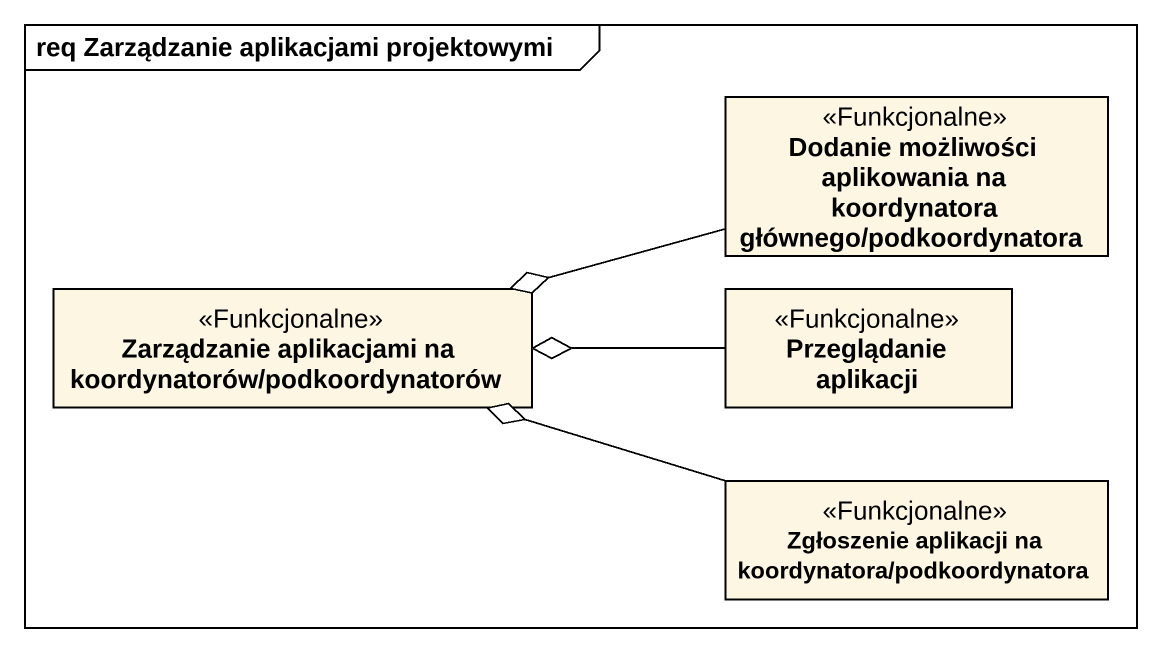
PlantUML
@startuml
mainframe req Zarządzanie aplikacjami projektowymi
hide circle
hide empty members
class "Dodanie możliwości aplikowania na koordynatora głównego/podkoordynatora" as Dodanie_możliwości <<Funkcjonalne>>
class "Zarządzanie aplikacjami na koordynatorów/podkoordynatorów" as Zarządzanie_aplikacjami_na <<Funkcjonalne>>
class "Przeglądanie aplikacji" as Przeglądanie_aplikacji <<Funkcjonalne>>
class "Zgłoszenie aplikacji na koordynatora/podkoordynatora" as Zgłoszenie_aplikacji_na <<Funkcjonalne>>
Dodanie_możliwości -left-o Zarządzanie_aplikacjami_na
Przeglądanie_aplikacji -left-o Zarządzanie_aplikacjami_na
Zgłoszenie_aplikacji_na -left-o Zarządzanie_aplikacjami_na
@enduml
